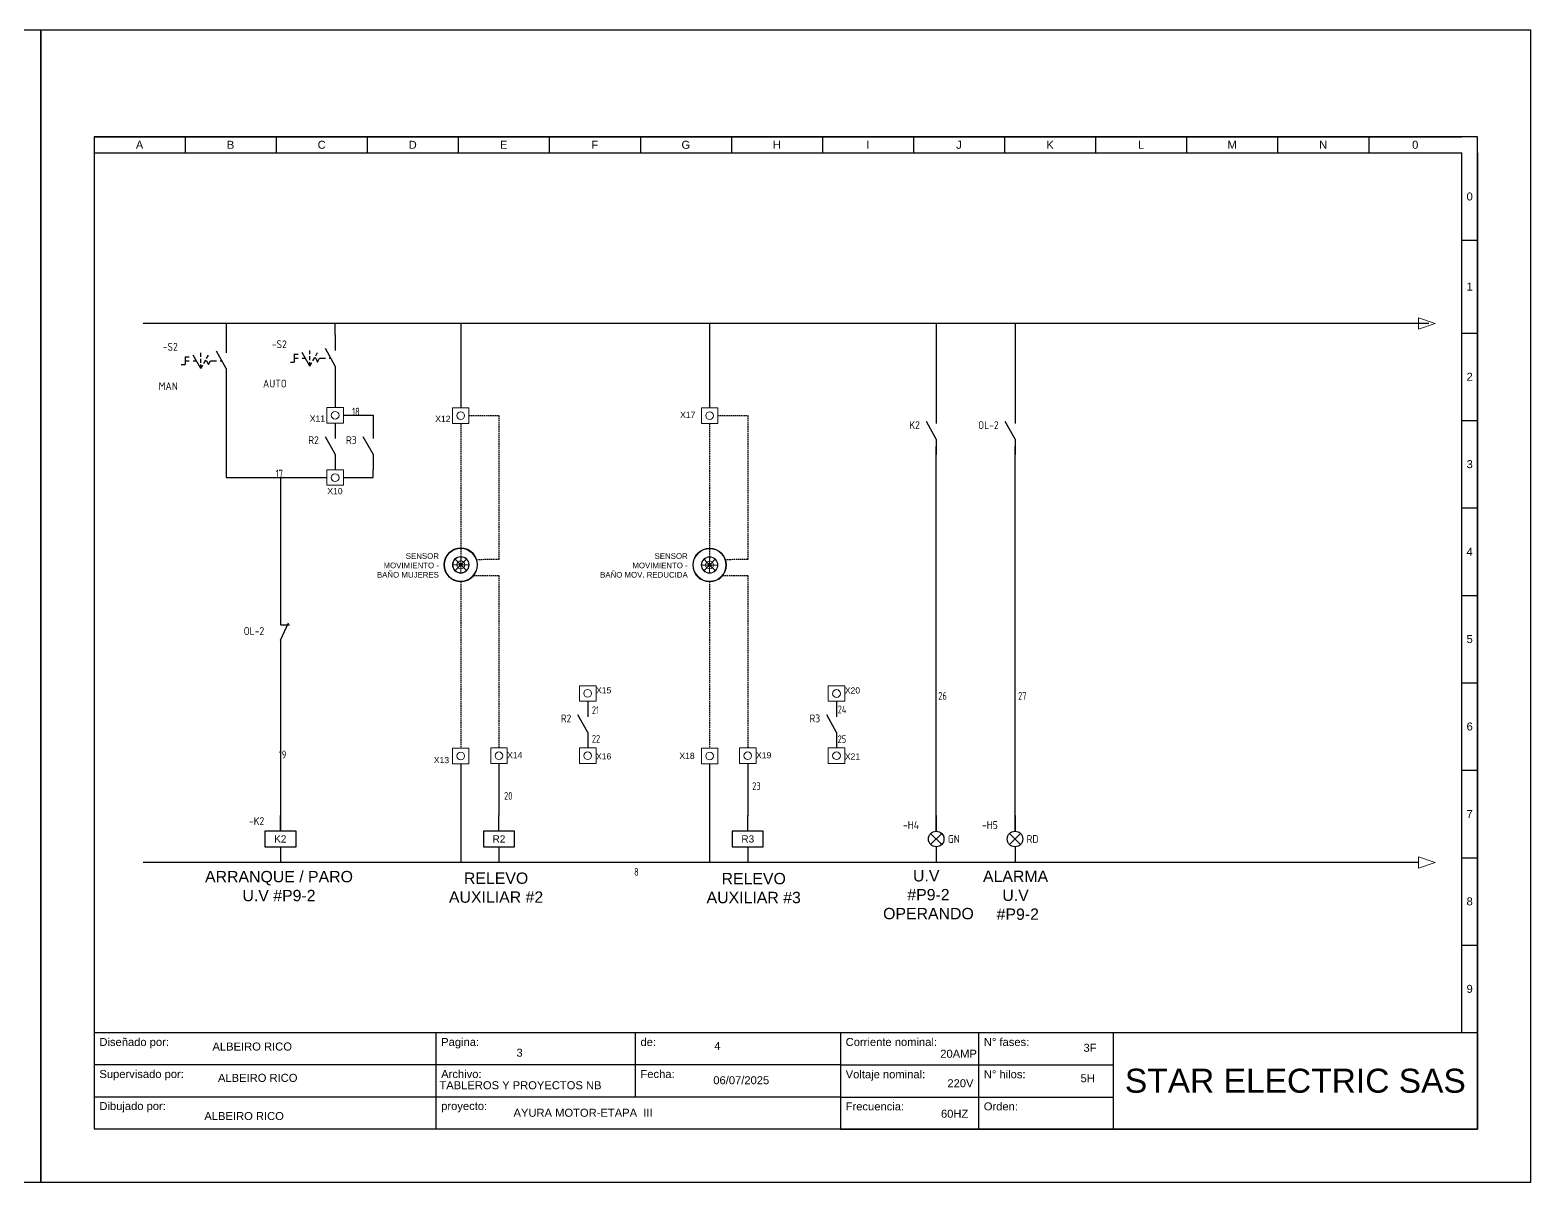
# Model space of a CAD drawing. Header units: millimetres. Extents: x 691 to 18605, y 670 to 10026.
# Drawn here: x 2838 to 3896, y 7249 to 8061 of the extents above; entities that cross this region are included whole.
import ezdxf
from ezdxf.enums import TextEntityAlignment as Align

# ---------------------------------------------------------------- set-up
doc = ezdxf.new("R2010")
doc.units = ezdxf.units.MM
doc.linetypes.add('DASHEDX2', pattern=[1.5, 1, -0.5])
for name, color, linetype in [('-DIAGRAMA', 7, 'Continuous'), ('-Electrico', 5, 'Continuous'), ('DESC', 150, 'Continuous'), ('MISC', 7, 'Continuous'), ('SYMS', 7, 'Continuous'), ('TAGS', 150, 'Continuous'), ('WIRENO', 72, 'Continuous'), ('YEL_14_THHN', 2, 'Continuous')]:
    doc.layers.add(name, color=color, linetype=linetype)
doc.styles.get("Standard").update_dxf_attribs({"font": 'arial.ttf'})
doc.styles.add('WD_IEC', font='ISOCP2.shx', dxfattribs={"width": 0.9, "height": 4})

# ---------------------------------------------------------------- blocks, each defined once
blk = doc.blocks.new('*T3')
at = {"color": 0, "linetype": 'ByBlock', "lineweight": -2}
for p, q in [((0, 0), (139.92, 0)), ((0, 0), (0, -18)), ((64.08, 0), (64.08, -18)), ((101.44, 0), (101.44, -12)), ((139.92, 0), (139.92, -18)), ((0, -6), (139.92, -6)), ((0, -12), (139.92, -12)), ((0, -18), (139.92, -18))]:
    blk.add_line(p, q, dxfattribs=at)
at = {"color": 0, "char_height": 1.5, "attachment_point": 1}
for s, insert, width in [('{\\fArial|b0|i0|c162|p34;Diseñado por:}', (1, -1), 62.0824), ('{\\fArial|b0|i0|c162|p34;Pagina:}', (65.08, -1), 35.3574), ('{\\fArial|b0|i0|c162|p34;de}:', (102.44, -1), 36.4813), ('{\\fArial|b0|i0|c162|p34;Supervisado por:}', (1, -7), 62.0824), ('{\\fArial|b0|i0|c162|p34;Archivo:}', (65.08, -7), 35.3574), ('Fecha:', (102.44, -7), 36.4813), ('Dibujado por:', (1, -13), 62.0824), ('{\\fArial|b0|i0|c162|p34;proyecto:}', (65.08, -13), 73.8387)]:
    blk.add_mtext(s, dxfattribs=dict(at, insert=insert, width=width))
blk = doc.blocks.new('*T4')
at = {"color": 0, "linetype": 'ByBlock', "lineweight": -2}
for p, q in [((0, 0), (119.48, 0)), ((0, 0), (0, -18.07)), ((25.89, 0), (25.89, -18.07)), ((51.13, 0), (51.13, -18.07)), ((119.48, 0), (119.48, -18.07)), ((0, -6.05), (51.13, -6.05)), ((0, -12.07), (51.13, -12.07)), ((0, -18.07), (119.48, -18.07))]:
    blk.add_line(p, q, dxfattribs=at)
at = {"color": 0}
for s, insert, char_height, width, attachment_point in [('Corriente nominal:', (1, -1), 1.5, 23.894, 1), ('{\\fArial|b0|i0|c162|p34;N° fases:}', (26.89, -1), 1.5, 23.2313, 1), ('Voltaje nominal:', (1, -7.05), 1.5, 23.894, 1), ('{\\fArial|b0|i0|c162|p34;N° hilos:}', (26.89, -7.05), 1.5, 23.2313, 1), ('{\\fArial|b0|i0|c162|p34;STAR ELECTRIC SAS}', (85.3, -9.04), 4.5, 66.3536, 5), ('Frecuencia:', (1, -13.07), 1.5, 23.894, 1), ('{\\fArial|b0|i0|c162|p34;Orden}:', (26.89, -13.07), 1.5, 23.2313, 1)]:
    blk.add_mtext(s, dxfattribs=dict(at, insert=insert, char_height=char_height, width=width, attachment_point=attachment_point))
blk = doc.blocks.new('CAJETIN')
for p, q in [((0, 185.97), (-259.4, 185.97)), ((-259.4, 185.97), (-259.4, 0.07)), ((-259.4, 185.97), (-2.99, 185.97)), ((-259.4, 185.97), (-259.4, 182.97)), ((-242.33, 185.97), (-242.33, 182.97)), ((-225.26, 185.97), (-225.26, 182.97)), ((-208.19, 185.97), (-208.19, 182.97)), ((-191.12, 185.97), (-191.12, 182.97)), ((-174.05, 185.97), (-174.05, 182.97)), ((-156.98, 185.97), (-156.98, 182.97)), ((-139.91, 185.97), (-139.91, 182.97)), ((-122.84, 185.97), (-122.84, 182.97)), ((-105.77, 185.97), (-105.77, 182.97)), ((-88.7, 185.97), (-88.7, 182.97)), ((-71.64, 185.97), (-71.64, 182.97)), ((-54.57, 185.97), (-54.57, 182.97)), ((-37.5, 185.97), (-37.5, 182.97)), ((-20.43, 185.97), (-20.43, 182.97)), ((0, 0.07), (0, 185.97)), ((-259.4, 182.97), (-2.99, 182.97)), ((-3, 182.97), (-3, 18.07)), ((0, 182.97), (0, 18.07)), ((-3, 166.58), (0, 166.58)), ((-3, 149.19), (0, 149.19)), ((-3, 132.8), (0, 132.8)), ((-3, 116.41), (0, 116.41)), ((-3, 100.02), (0, 100.02)), ((-3, 83.63), (0, 83.63)), ((-3, 67.24), (0, 67.24)), ((-3, 50.85), (0, 50.85)), ((-3, 34.46), (0, 34.46)), ((-3, 18.07), (0, 18.07)), ((-259.4, 0.07), (0, 0.07))]:
    blk.add_line(p, q)
blk.add_lwpolyline([(-269.4, -9.93), (10, -9.93), (10, 205.97), (-269.4, 205.97)], close=True)
for name, p in [('*T3', (-259.4, 18.07)), ('*T4', (-119.48, 18.07))]:
    blk.add_blockref(name, p)
blk.add_text('0', height=1.5).set_placement((-2.08, 174.04))
at = {"char_height": 1.5, "attachment_point": 5}
for s, insert, width in [('A', (-250.87, 184.47), 17.0695), ('B', (-233.8, 184.47), 17.0695), ('C', (-216.73, 184.47), 17.0695), ('D', (-199.66, 184.47), 17.0695), ('E', (-182.59, 184.47), 17.0695), ('F', (-165.52, 184.47), 17.0695), ('G', (-148.45, 184.47), 17.0695), ('H', (-131.38, 184.47), 17.0695), ('I', (-114.31, 184.47), 17.0695), ('J', (-97.24, 184.47), 17.0695), ('K', (-80.17, 184.47), 17.0695), ('L', (-63.1, 184.47), 17.0695), ('M', (-46.03, 184.47), 17.0695), ('N', (-28.96, 184.47), 17.0695), ('0', (-11.71, 184.47), 17.4362), ('1', (-1.5, 157.89), 3), ('2', (-1.5, 141), 3), ('3', (-1.5, 124.61), 3), ('4', (-1.5, 108.22), 3), ('5', (-1.5, 91.83), 3), ('6', (-1.5, 75.44), 3), ('7', (-1.5, 59.05), 3), ('8', (-1.5, 42.66), 3), ('9', (-1.5, 26.27), 3)]:
    blk.add_mtext(s, dxfattribs=dict(at, insert=insert, width=width))
for tag, p in [('DISEÑADO_POR', (-230.86, 14.78)), ('SUPERVISADO_POR', (-229.59, 8.32)), ('DIBUJADO_POR', (-231.25, 2.42))]:
    blk.add_attdef(tag, text='', height=1.5).set_placement(p, align=Align.MIDDLE)
for tag, p in [('PAGINA', (-180.19, 13.54)), ('DE', (-143.12, 14.83)), ('A', (-97.02, 13.49)), ('F', (-73.9, 14.47)), ('ARCHIVO', (-179.45, 8.2)), ('FECHA', (-143.31, 8.38)), ('V', (-96.96, 8.58)), ('H', (-74.46, 8.76)), ('PROYECTO', (-180.75, 3.04)), ('HZ', (-98.06, 2.87)), ('OR', (-74.83, 2.5))]:
    blk.add_attdef(tag, p, '', height=1.5)
blk = doc.blocks.new('VSS113')
for p, q in [((0, 7.5), (0, 2.5)), ((-13.12, 1.25), (-11.88, 1.25)), ((-13.12, 1.25), (-13.12, -1.25)), ((-13.12, 0), (-11.88, 0)), ((-8.12, -2.5), (-10.62, 1.83)), ((-10.62, 0), (-9.57, 0)), ((-8.12, 1.25), (-8.12, 2.5)), ((-8.12, -0.63), (-8.12, 0.62)), ((-7.19, -0.88), (-6.56, 0.21)), ((-6.25, 0), (-6.68, 0)), ((-6.25, 0.75), (-5.62, 1.83)), ((-6.25, 0), (-5.62, -1.25)), ((-5.62, -1.25), (-5, 0)), ((-5, 0), (-3.12, 0)), ((0, -2.5), (-3.12, 3.12)), ((-1.88, 0), (-1.39, 0)), ((-14.38, -1.25), (-13.12, -1.25)), ((-8.12, -2.5), (-8.12, -1.25)), ((-8.12, -2.5), (-7.5, -1.42)), ((0, -2.5), (0, -7.5))]:
    blk.add_line(p, q)
at = {"style": 'WD_IEC'}
for tag, p in [('INST', (-15.5, 9.25)), ('TAG1', (-15.5, 3.25)), ('LOC', (-15.5, 6.25)), ('DESC1', (-15.5, -9.35)), ('DESC3', (-15.5, -15.35)), ('DESC2', (-15.5, -12.35))]:
    blk.add_attdef(tag, text='', height=2.5, dxfattribs=at).set_placement(p, align=Align.RIGHT)
at = {"style": 'WD_IEC', "flags": 8}
for tag, p in [('POS1', (-10.62, 3.5)), ('POS2', (-8.12, 3.5)), ('POS3', (-5.62, 3.5))]:
    blk.add_attdef(tag, text='', height=2, rotation=90, dxfattribs=at).set_placement(p, align=Align.MIDDLE_LEFT)
at = {"style": 'WD_IEC'}
blk.add_attdef('TERM01', text='', height=2, rotation=90, dxfattribs=at).set_placement((-1, 7.5), align=Align.RIGHT)
at = {"style": 'WD_IEC', "flags": 1}
for tag, p, height in [('X2TERM01', (0, 7.5), 0.32), ('CONTACT', (0.5, 4.5), 1), ('X1LINK', (0, 0), 0.32), ('COMMON', (1.75, 3.25), 1), ('X8TERM02', (0, -7.5), 0.32), ('ASSYCODE', (1, -9), 1), ('FAMILY', (1, -10.5), 1), ('CATDESC', (1, -12), 1)]:
    blk.add_attdef(tag, p, '', height=height, dxfattribs=at)
at = {"style": 'WD_IEC', "flags": 9}
for tag, p in [('MFG', (-16, -0.25)), ('CAT', (-16, -2.75))]:
    blk.add_attdef(tag, text='', height=1.5, dxfattribs=at).set_placement(p, align=Align.RIGHT)
at = {"style": 'WD_IEC'}
blk.add_attdef('TERM02', (-1, -7.5), '', height=2, rotation=90, dxfattribs=at)
at = {"lineweight": 15, "style": 'WD_IEC'}
blk.add_attdef('XREF', text='', height=2.5, dxfattribs=at).set_placement((-15.5, -6.35), align=Align.RIGHT)
blk.add_attdef('STATE', (1.25, -6.35), '', height=2.5, dxfattribs=at)
blk = doc.blocks.new('VCR21')
for p, q in [((0, 7.5), (0, 2.5)), ((0, -2.5), (-3.12, 3.12)), ((0, -2.5), (0, -7.5))]:
    blk.add_line(p, q)
at = {"style": 'WD_IEC'}
for tag, p in [('INST', (-5.25, 6.75)), ('LOC', (-5.25, 3.75)), ('TAG2', (-5.25, 0.75)), ('DESC1', (-5.25, -6.75)), ('XREF', (-5.25, -3.75)), ('DESC2', (-5.25, -9.75)), ('DESC3', (-5.25, -12.75))]:
    blk.add_attdef(tag, text='', height=2.5, dxfattribs=at).set_placement(p, align=Align.RIGHT)
blk.add_attdef('TERM01', text='', height=2, rotation=90, dxfattribs=at).set_placement((-1, 7.5), align=Align.RIGHT)
at = {"style": 'WD_IEC', "flags": 1}
for tag, p, height in [('X2TERM01', (0, 7.5), 0.32), ('X4LINK', (-2.75, 0), 0.32), ('X1LINK', (-0.5, 0), 0.32), ('CONTACT', (4, -3.5), 1), ('FAMILY', (4, -5), 1), ('COMMON', (5.25, -4.75), 1), ('X8TERM02', (0, -7.5), 0.32)]:
    blk.add_attdef(tag, p, '', height=height, dxfattribs=at)
at = {"style": 'WD_IEC'}
blk.add_attdef('TERM02', (-1, -7.5), '', height=2, rotation=90, dxfattribs=at)
blk = doc.blocks.new('VCR22')
for p, q in [((0, 7.5), (0, 2.5)), ((0, -2.5), (2.5, 3.12)), ((0, 2.5), (2.87, 2.5)), ((0, -2.5), (0, -7.5))]:
    blk.add_line(p, q)
at = {"style": 'WD_IEC'}
for tag, p in [('INST', (-5.25, 5.25)), ('TAG2', (-5.25, -0.75)), ('LOC', (-5.25, 2.25)), ('DESC1', (-5.25, -6.75)), ('XREF', (-5.25, -3.75)), ('DESC2', (-5.25, -9.75)), ('DESC3', (-5.25, -12.75))]:
    blk.add_attdef(tag, text='', height=2.5, dxfattribs=at).set_placement(p, align=Align.RIGHT)
blk.add_attdef('TERM01', text='', height=2, rotation=90, dxfattribs=at).set_placement((-1, 7.5), align=Align.RIGHT)
at = {"style": 'WD_IEC', "flags": 1}
for tag, p, height in [('X2TERM01', (0, 7.5), 0.32), ('X4LINK', (-0.55, 0), 0.32), ('X1LINK', (1.92, 0), 0.32), ('CONTACT', (4, -3.5), 1), ('FAMILY', (4, -5), 1), ('COMMON', (5.25, -4.75), 1), ('X8TERM02', (0, -7.5), 0.32)]:
    blk.add_attdef(tag, p, '', height=height, dxfattribs=at)
at = {"style": 'WD_IEC'}
blk.add_attdef('TERM02', (-1, -7.5), '', height=2, rotation=90, dxfattribs=at)
blk = doc.blocks.new('VMS1')
for p, q in [((0, 2.5), (0, 7.5)), ((0, -2.5), (0, -7.5))]:
    blk.add_line(p, q)
blk.add_lwpolyline([(-5, 2.5), (-5, -2.5), (5, -2.5), (5, 2.5)], close=True)
at = {"style": 'WD_IEC'}
for tag, p in [('INST', (-5.25, 10.5)), ('LOC', (-5.25, 7.5)), ('TAG1', (-5.25, 4.5)), ('DESC1', (-5.25, -6.85)), ('DESC2', (-5.25, -9.85)), ('DESC3', (-5.25, -12.85))]:
    blk.add_attdef(tag, text='', height=2.5, dxfattribs=at).set_placement(p, align=Align.RIGHT)
blk.add_attdef('TERM01', text='', height=2, rotation=90, dxfattribs=at).set_placement((-1, 7.5), align=Align.RIGHT)
at = {"style": 'WD_IEC', "flags": 1}
for tag, p, height in [('X2TERM01', (0, 7.5), 0.32), ('X4LINK', (-5, 0), 0.32), ('X1LINK', (5, 0), 0.32), ('ASSYCODE', (1, -4), 1), ('FAMILY', (1, -5.5), 1), ('X8TERM02', (0, -7.5), 0.32), ('CATDESC', (1, -7), 1)]:
    blk.add_attdef(tag, p, '', height=height, dxfattribs=at)
at = {"style": 'WD_IEC', "flags": 9}
for tag, p in [('MFG', (-6, 1)), ('CAT', (-6, -1.5))]:
    blk.add_attdef(tag, text='', height=1.5, dxfattribs=at).set_placement(p, align=Align.RIGHT)
at = {"style": 'WD_IEC'}
blk.add_attdef('TERM02', (-1, -7.5), '', height=2, rotation=90, dxfattribs=at)
at = {"lineweight": 9, "style": 'WD_IEC'}
for tag, p in [('NO', (-5.5, -16.5)), ('NC', (-5.5, -19.5))]:
    blk.add_attdef(tag, text='', height=2.5, dxfattribs=at).set_placement(p, align=Align.TOP_RIGHT)
for tag, p in [('XREFNO', (-4, -16.5)), ('XREFNC', (-4, -19.5))]:
    blk.add_attdef(tag, text='', height=2.5, dxfattribs=at).set_placement(p, align=Align.TOP_LEFT)
blk = doc.blocks.new('VLT1G')
for p, q in [((0, 7.5), (0, 2.5)), ((-1.77, -1.77), (1.77, 1.77)), ((1.77, -1.77), (-1.77, 1.77)), ((0, -2.5), (0, -7.5))]:
    blk.add_line(p, q)
blk.add_circle((0, 0), 2.5)
at = {"style": 'WD_IEC'}
for tag, p in [('INST', (-5.5, 10.25)), ('TAG1', (-5.5, 3.25)), ('LOC', (-5.5, 6.75)), ('DESC1', (-5.5, -6.35)), ('DESC2', (-5.5, -9.85)), ('DESC3', (-5.5, -13.35))]:
    blk.add_attdef(tag, text='', height=2.5, dxfattribs=at).set_placement(p, align=Align.RIGHT)
blk.add_attdef('TERM01', text='', height=2, rotation=90, dxfattribs=at).set_placement((-1, 7.5), align=Align.RIGHT)
at = {"style": 'WD_IEC', "flags": 1}
for tag, p, height in [('X2TERM01', (0, 7.5), 0.32), ('X4LINK', (-3, 0), 0.32), ('X1LINK', (3, 0), 0.32), ('ASSYCODE', (1, -4), 1), ('FAMILY', (1, -5.5), 1), ('X8TERM02', (0, -7.5), 0.32), ('CATDESC', (1, -7), 1)]:
    blk.add_attdef(tag, p, '', height=height, dxfattribs=at)
at = {"style": 'WD_IEC', "flags": 9}
for tag, p in [('MFG', (-6, -0.25)), ('CAT', (-6, -2.75))]:
    blk.add_attdef(tag, text='', height=1.5, dxfattribs=at).set_placement(p, align=Align.RIGHT)
at = {"style": 'WD_IEC'}
blk.add_attdef('TERM02', (-1, -7.5), '', height=2, rotation=90, dxfattribs=at)
at = {"lineweight": 13, "style": 'WD_IEC'}
blk.add_attdef('COLOR', text='', height=2.5, dxfattribs=at).set_placement((3.75, 0), align=Align.MIDDLE_LEFT)
at = {"lineweight": 15, "style": 'WD_IEC'}
for tag, p in [('WDTAGALT', (-5.5, -21)), ('XREF', (-5.5, -18))]:
    blk.add_attdef(tag, text='', height=2.5, dxfattribs=at).set_placement(p, align=Align.RIGHT)
blk = doc.blocks.new('WD_WNV')
at = {"linetype": 'Continuous', "style": 'WD_IEC', "width": 0.8}
blk.add_attdef('WIRENO', text='', height=2.5, dxfattribs=at).set_placement((-1.6, 0), align=Align.MIDDLE_RIGHT)
at = {"style": 'WD_IEC', "flags": 1}
for tag, p in [('W08USER', (-1, 0.375)), ('W04USER', (-1, 0.875)), ('W05USER', (-1, 0.75)), ('W09USER', (-1, 0.25)), ('W03USER', (-1, 1)), ('W06USER', (-1, 0.625)), ('W07USER', (-1, 0.5)), ('W02USER', (-1, 1.125)), ('W01USER', (-1, 1.25)), ('W10USER', (-1, 0.125))]:
    blk.add_attdef(tag, text='', height=0.08, dxfattribs=at).set_placement(p, align=Align.CENTER)

msp = doc.modelspace()

# ---------------------------------------------------------------- linework, layer by layer
at = {"layer": '-DIAGRAMA', "color": 0, "lineweight": 0}
for centre in [(3053, 7789.7), (3141.6, 7789.4), (3317.1, 7789.4), (3053, 7745.7), (3231.1, 7593.6), (3406.6, 7593.5), (3141.6, 7549.4), (3168.5, 7549.6), (3231.1, 7549.6), (3317.1, 7549.4), (3344, 7549.6), (3406.6, 7549.6)]:
    msp.add_circle(centre, 2.72, dxfattribs=at)
at = {"layer": '-Electrico', "color": 0, "lineweight": 0, "ltscale": 0.08}
for points in [[(3047.2, 7795.2), (3058.8, 7795.2), (3058.8, 7784.2), (3047.2, 7784.2)], [(3135.8, 7794.9), (3147.4, 7794.9), (3147.4, 7783.9), (3135.8, 7783.9)], [(3311.3, 7794.9), (3322.9, 7794.9), (3322.9, 7783.9), (3311.3, 7783.9)], [(3047.2, 7751.2), (3058.8, 7751.2), (3058.8, 7740.3), (3047.2, 7740.3)], [(3225.3, 7599), (3237, 7599), (3237, 7588.1), (3225.3, 7588.1)], [(3400.8, 7599), (3412.5, 7599), (3412.5, 7588), (3400.8, 7588)], [(3135.8, 7554.9), (3147.4, 7554.9), (3147.4, 7543.9), (3135.8, 7543.9)], [(3162.7, 7555.1), (3174.3, 7555.1), (3174.3, 7544.1), (3162.7, 7544.1)], [(3225.3, 7555.1), (3237, 7555.1), (3237, 7544.1), (3225.3, 7544.1)], [(3311.3, 7554.9), (3322.9, 7554.9), (3322.9, 7543.9), (3311.3, 7543.9)], [(3338.2, 7555.1), (3349.9, 7555.1), (3349.9, 7544.1), (3338.2, 7544.1)], [(3400.8, 7555.1), (3412.5, 7555.1), (3412.5, 7544.1), (3400.8, 7544.1)]]:
    msp.add_lwpolyline(points, close=True, dxfattribs=at)
at = {"color": 0, "linetype": 'Continuous', "lineweight": 0}
for p, q in [((3817, 7858.3), (3817, 7854.3)), ((3828.9, 7854.3), (3817, 7858.3)), ((3817, 7854.3), (3817, 7850.4)), ((3817, 7850.4), (3828.9, 7854.3)), ((3817, 7478.3), (3817, 7474.3)), ((3828.9, 7474.3), (3817, 7478.3)), ((3817, 7474.3), (3817, 7470.4)), ((3817, 7470.4), (3828.9, 7474.3))]:
    msp.add_line(p, q, dxfattribs=at)
at = {"color": 0}
for p, q in [((3141.6, 7854.4), (3141.6, 7794.9)), ((3317.1, 7854.3), (3317.1, 7794.9)), ((3476.9, 7854.3), (3476.9, 7794.9)), ((3532.5, 7854.3), (3532.5, 7794.9)), ((3053, 7813.4), (3053, 7795.2)), ((2976.1, 7811.6), (2976.1, 7745.7)), ((3058.8, 7789.7), (3079.7, 7789.7)), ((3079.7, 7789.7), (3079.7, 7784.2)), ((3141.6, 7783.9), (3141.6, 7783.9)), ((3317.1, 7783.9), (3317.1, 7783.9)), ((3476.9, 7496.3), (3476.9, 7767.7)), ((3532.5, 7496.3), (3532.5, 7767.7)), ((3079.7, 7745.7), (3079.7, 7751.2)), ((2976.1, 7745.7), (3047.2, 7745.7)), ((3014.5, 7745.7), (3014.5, 7653)), ((3058.8, 7745.7), (3079.7, 7745.7)), ((3014.5, 7620), (3014.5, 7496.4)), ((3141.6, 7543.9), (3141.6, 7543.9)), ((3141.6, 7543.9), (3141.6, 7474.4)), ((3168.5, 7544.1), (3168.5, 7544.1)), ((3168.5, 7544.1), (3168.5, 7507.4)), ((3317.1, 7543.9), (3317.1, 7543.9)), ((3317.1, 7543.9), (3317.1, 7474.4)), ((3344, 7544.1), (3344, 7544.1)), ((3344, 7544.1), (3344, 7507.3))]:
    msp.add_line(p, q, dxfattribs=at)
at = {"color": 0, "linetype": 'DASHEDX2'}
for p, q in [((3141.6, 7783.9), (3141.6, 7686.3)), ((3147.4, 7789.4), (3168.5, 7789.4)), ((3168.5, 7789.4), (3168.5, 7688)), ((3317.1, 7783.9), (3317.1, 7686.3)), ((3322.9, 7789.4), (3344, 7789.4)), ((3344, 7789.4), (3344, 7688)), ((3168.5, 7688), (3153, 7687.8)), ((3344, 7688), (3328.5, 7687.8)), ((3150.8, 7676.6), (3168.5, 7676.6)), ((3168.5, 7676.6), (3168.5, 7555.1)), ((3326.3, 7676.6), (3344, 7676.6)), ((3344, 7676.6), (3344, 7555.1)), ((3141.6, 7672.2), (3141.6, 7554.9)), ((3317.1, 7672.2), (3317.1, 7554.9))]:
    msp.add_line(p, q, dxfattribs=at)
at = {"color": 0, "lineweight": 0}
for points in [[(3141.6, 7689.8), (3141.6, 7678.6), (3141.6, 7684.2), (3147.2, 7684.2), (3136, 7684.2), (3141.6, 7684.2), (3145.6, 7688.1), (3141.6, 7684.2), (3137.6, 7688.1), (3141.6, 7684.2), (3137.6, 7680.2), (3141.6, 7684.2), (3145.6, 7680.2)], [(3317.1, 7689.7), (3317.1, 7678.6), (3317.1, 7684.1), (3322.7, 7684.1), (3311.5, 7684.1), (3317.1, 7684.1), (3321.1, 7688.1), (3317.1, 7684.1), (3313.2, 7688.1), (3317.1, 7684.1), (3313.2, 7680.2), (3317.1, 7684.1), (3321.1, 7680.2)]]:
    msp.add_lwpolyline(points, dxfattribs=at)
for centre, radius in [((3141.6, 7684.2), 11.9), ((3141.6, 7684.2), 11.5), ((3141.6, 7684.2), 5.86), ((3141.6, 7684.2), 5.59), ((3141.6, 7684.2), 2.8), ((3317.1, 7684.1), 11.9), ((3317.1, 7684.1), 11.5), ((3317.1, 7684.1), 5.86), ((3317.1, 7684.1), 5.59), ((3317.1, 7684.1), 2.8), ((3141.6, 7684.2), 1.23), ((3317.1, 7684.1), 1.23)]:
    msp.add_circle(centre, radius, dxfattribs=at)
at = {"layer": 'YEL_14_THHN', "color": 0}
for p, q in [((3824.3, 7854.3), (2917.5, 7854.3)), ((2976.1, 7854.3), (2976.1, 7844.5)), ((3053, 7846.4), (3053, 7854.3)), ((3817, 7474.3), (2917.5, 7474.4))]:
    msp.add_line(p, q, dxfattribs=at)

# ---------------------------------------------------------------- block references
at = {"color": 0}
ref = msp.add_blockref('CAJETIN', (2807.7, 7286.4), dxfattribs=dict(at, xscale=3.761929394681115, yscale=3.761929394681115, zscale=3.761929394681115))
ref.add_attrib('5H', '5H', (2527.6, 7319.4), dxfattribs={"height": 5.64})
ref.add_attrib('3F', '3F', (2529.7, 7340.9), dxfattribs={"height": 5.64})
ref.add_attrib('HZ', '60HZ', dxfattribs={"height": 5.64}).set_placement((2438.8, 7297.2), align=Align.MIDDLE)
ref.add_attrib('V', '220V', dxfattribs={"height": 5.64}).set_placement((2443, 7318.7), align=Align.MIDDLE)
ref.add_attrib('A', '20AMP', dxfattribs={"height": 5.64}).set_placement((2441.6, 7339.5), align=Align.MIDDLE)
ref.add_attrib('PROYECTO', 'AYURA MOTOR-ETAPA  III', dxfattribs={"height": 5.643}).set_placement((2127.8, 7297.9), align=Align.MIDDLE_LEFT)
ref.add_attrib('ARCHIVO', 'TABLEROS Y PROYECTOS NB', dxfattribs={"height": 5.643}).set_placement((2132.6, 7317.3), align=Align.MIDDLE)
ref.add_attrib('DE', '4', (2269.3, 7342.2), dxfattribs={"height": 5.64})
ref.add_attrib('PAGINA', '2', (2129.8, 7337.4), dxfattribs={"height": 5.64})
ref.add_attrib('FECHA', '06/07/2025', (2268.6, 7318), dxfattribs={"height": 5.64})
ref.add_attrib('DIBUJADO_POR', 'ALBEIRO RICO', dxfattribs={"height": 5.643}).set_placement((1937.7, 7295.6), align=Align.MIDDLE)
ref.add_attrib('SUPERVISADO_POR', 'ALBEIRO RICO', dxfattribs={"height": 5.643}).set_placement((1947.3, 7322.5), align=Align.MIDDLE)
ref.add_attrib('DISEÑADO_POR', 'ALBEIRO RICO', dxfattribs={"height": 5.643}).set_placement((1943.5, 7344.6), align=Align.MIDDLE)
ref = msp.add_blockref('CAJETIN', (3858.8, 7286.4), dxfattribs=dict(at, xscale=3.761929394681115, yscale=3.761929394681115, zscale=3.761929394681115))
ref.add_attrib('5H', '5H', (3578.7, 7319.4), dxfattribs={"height": 5.64})
ref.add_attrib('3F', '3F', (3580.8, 7340.9), dxfattribs={"height": 5.64})
ref.add_attrib('HZ', '60HZ', dxfattribs={"height": 5.64}).set_placement((3489.9, 7297.2), align=Align.MIDDLE)
ref.add_attrib('V', '220V', dxfattribs={"height": 5.64}).set_placement((3494, 7318.7), align=Align.MIDDLE)
ref.add_attrib('A', '20AMP', dxfattribs={"height": 5.64}).set_placement((3492.7, 7339.5), align=Align.MIDDLE)
ref.add_attrib('PROYECTO', 'AYURA MOTOR-ETAPA  III', dxfattribs={"height": 5.643}).set_placement((3178.8, 7297.9), align=Align.MIDDLE_LEFT)
ref.add_attrib('ARCHIVO', 'TABLEROS Y PROYECTOS NB', dxfattribs={"height": 5.643}).set_placement((3183.7, 7317.3), align=Align.MIDDLE)
ref.add_attrib('DE', '4', (3320.4, 7342.2), dxfattribs={"height": 5.64})
ref.add_attrib('PAGINA', '3', (3180.9, 7337.4), dxfattribs={"height": 5.64})
ref.add_attrib('FECHA', '06/07/2025', (3319.7, 7318), dxfattribs={"height": 5.64})
ref.add_attrib('DIBUJADO_POR', 'ALBEIRO RICO', dxfattribs={"height": 5.643}).set_placement((2988.8, 7295.6), align=Align.MIDDLE)
ref.add_attrib('SUPERVISADO_POR', 'ALBEIRO RICO', dxfattribs={"height": 5.643}).set_placement((2998.4, 7322.5), align=Align.MIDDLE)
ref.add_attrib('DISEÑADO_POR', 'ALBEIRO RICO', dxfattribs={"height": 5.643}).set_placement((2994.5, 7344.6), align=Align.MIDDLE)
at = {"layer": 'SYMS', "color": 0}
ref = msp.add_blockref('VSS113', (2976.1, 7828.1), dxfattribs=dict(at, xscale=2.197145441597592, yscale=2.197145441597592, zscale=2.197145441597592))
ref.add_attrib('DESC1', 'MAN', dxfattribs={"layer": 'DESC', "height": 5.49, "style": 'WD_IEC'}).set_placement((2942, 7807.5), align=Align.RIGHT)
ref.add_attrib('TAG1', '-S2', dxfattribs={"layer": 'TAGS', "height": 5.49, "style": 'WD_IEC'}).set_placement((2942, 7835.2), align=Align.RIGHT)
ref = msp.add_blockref('VSS113', (3053, 7829.9), dxfattribs=dict(at, xscale=2.197145441597592, yscale=2.197145441597592, zscale=2.197145441597592))
ref.add_attrib('DESC1', 'AUTO', dxfattribs={"layer": 'DESC', "height": 5.49, "style": 'WD_IEC'}).set_placement((3018.9, 7809.3), align=Align.RIGHT)
ref.add_attrib('TAG1', '-S2', dxfattribs={"layer": 'TAGS', "height": 5.49, "style": 'WD_IEC'}).set_placement((3018.9, 7837), align=Align.RIGHT)
ref = msp.add_blockref('VCR21', (3476.9, 7778.4), dxfattribs=dict(at, xscale=2.197145441597592, yscale=2.197145441597592, zscale=2.197145441597592))
ref.add_attrib('TAG2', 'K2', dxfattribs={"layer": 'TAGS', "height": 5.49, "style": 'WD_IEC'}).set_placement((3465.4, 7780), align=Align.RIGHT)
ref = msp.add_blockref('VCR21', (3532.5, 7778.4), dxfattribs=dict(at, xscale=2.197145441597592, yscale=2.197145441597592, zscale=2.197145441597592))
ref.add_attrib('TAG2', 'OL-2', dxfattribs={"layer": 'TAGS', "height": 5.49, "style": 'WD_IEC'}).set_placement((3521, 7780), align=Align.RIGHT)
ref = msp.add_blockref('VCR21', (3053, 7767.7), dxfattribs=dict(at, xscale=2.197145441597592, yscale=2.197145441597592, zscale=2.197145441597592))
ref.add_attrib('TAG2', 'R2', dxfattribs={"layer": 'TAGS', "height": 5.49, "style": 'WD_IEC'}).set_placement((3041.5, 7769.4), align=Align.RIGHT)
ref = msp.add_blockref('VCR21', (3079.7, 7767.7), dxfattribs=dict(at, xscale=2.197145441597592, yscale=2.197145441597592, zscale=2.197145441597592))
ref.add_attrib('TAG2', 'R3', dxfattribs={"layer": 'TAGS', "height": 5.49, "style": 'WD_IEC'}).set_placement((3068.2, 7769.4), align=Align.RIGHT)
ref = msp.add_blockref('VCR22', (3014.5, 7636.5), dxfattribs=dict(at, xscale=2.197145441597592, yscale=2.197145441597592, zscale=2.197145441597592))
ref.add_attrib('TAG2', 'OL-2', dxfattribs={"layer": 'TAGS', "height": 5.49, "style": 'WD_IEC'}).set_placement((3003, 7634.8), align=Align.RIGHT)
ref = msp.add_blockref('VCR21', (3231.1, 7571.6), dxfattribs=dict(at, xscale=2.197145441597592, yscale=2.197145441597592, zscale=2.197145441597592))
ref.add_attrib('TAG2', 'R2', dxfattribs={"layer": 'TAGS', "height": 5.49, "style": 'WD_IEC'}).set_placement((3219.6, 7573.2), align=Align.RIGHT)
ref = msp.add_blockref('VCR21', (3406.6, 7571.6), dxfattribs=dict(at, xscale=2.197145441597592, yscale=2.197145441597592, zscale=2.197145441597592))
ref.add_attrib('TAG2', 'R3', dxfattribs={"layer": 'TAGS', "height": 5.49, "style": 'WD_IEC'}).set_placement((3395.1, 7573.2), align=Align.RIGHT)
ref = msp.add_blockref('VMS1', (3014.5, 7490.9), dxfattribs=dict(at, xscale=2.197145441597592, yscale=2.197145441597592, zscale=2.197145441597592))
ref.add_attrib('TAG1', '-K2', dxfattribs={"layer": 'TAGS', "height": 5.49, "style": 'WD_IEC'}).set_placement((3003, 7500.8), align=Align.RIGHT)
at = {"layer": 'SYMS', "color": 0, "xscale": 2.197145441597592, "yscale": 2.197145441597592, "zscale": 2.197145441597592}
for p in [(3168.5, 7490.9), (3344, 7490.9)]:
    msp.add_blockref('VMS1', p, dxfattribs=at)
at = {"layer": 'SYMS', "color": 0}
ref = msp.add_blockref('VLT1G', (3476.9, 7490.9), dxfattribs=dict(at, xscale=2.197145441597592, yscale=2.197145441597592, zscale=2.197145441597592))
ref.add_attrib('COLOR', 'GN', dxfattribs={"layer": 'MISC', "lineweight": 13, "height": 5.49, "style": 'WD_IEC'}).set_placement((3485.1, 7490.9), align=Align.MIDDLE_LEFT)
ref.add_attrib('TAG1', '-H4', dxfattribs={"layer": 'TAGS', "height": 5.49, "style": 'WD_IEC'}).set_placement((3464.8, 7498), align=Align.RIGHT)
ref = msp.add_blockref('VLT1G', (3532.5, 7490.9), dxfattribs=dict(at, xscale=2.197145441597592, yscale=2.197145441597592, zscale=2.197145441597592))
ref.add_attrib('COLOR', 'RD', dxfattribs={"layer": 'MISC', "lineweight": 13, "height": 5.49, "style": 'WD_IEC'}).set_placement((3540.7, 7490.9), align=Align.MIDDLE_LEFT)
ref.add_attrib('TAG1', '-H5', dxfattribs={"layer": 'TAGS', "height": 5.49, "style": 'WD_IEC'}).set_placement((3520.4, 7498), align=Align.RIGHT)
at = {"layer": 'WIRENO', "color": 0}
ref = msp.add_blockref('WD_WNV', (3071.9, 7795.8), dxfattribs=dict(at, xscale=2.197145441597592, yscale=2.197145441597592, zscale=2.197145441597592))
ref.add_attrib('WIRENO', '18', dxfattribs={"linetype": 'Continuous', "height": 5.49, "style": 'WD_IEC', "width": 0.8}).set_placement((3070.3, 7792.2), align=Align.MIDDLE_RIGHT)
ref = msp.add_blockref('WD_WNV', (3020.1, 7756.1), dxfattribs=dict(at, xscale=2.197145441597592, yscale=2.197145441597592, zscale=2.197145441597592))
ref.add_attrib('WIRENO', '17', dxfattribs={"linetype": 'Continuous', "height": 5.49, "style": 'WD_IEC', "width": 0.8}).set_placement((3016.2, 7748.5), align=Align.MIDDLE_RIGHT)
ref = msp.add_blockref('WD_WNV', (3482.5, 7595.4), dxfattribs=dict(at, xscale=2.197145441597592, yscale=2.197145441597592, zscale=2.197145441597592))
ref.add_attrib('WIRENO', '26', dxfattribs={"linetype": 'Continuous', "height": 5.49, "style": 'WD_IEC', "width": 0.8}).set_placement((3484.4, 7591.8), align=Align.MIDDLE_RIGHT)
ref = msp.add_blockref('WD_WNV', (3538.1, 7595.4), dxfattribs=dict(at, xscale=2.197145441597592, yscale=2.197145441597592, zscale=2.197145441597592))
ref.add_attrib('WIRENO', '27', dxfattribs={"linetype": 'Continuous', "height": 5.49, "style": 'WD_IEC', "width": 0.8}).set_placement((3540.6, 7591.8), align=Align.MIDDLE_RIGHT)
ref = msp.add_blockref('WD_WNV', (3240.7, 7585.3), dxfattribs=dict(at, xscale=2.197145441597592, yscale=2.197145441597592, zscale=2.197145441597592))
ref.add_attrib('WIRENO', '21', dxfattribs={"linetype": 'Continuous', "height": 5.49, "style": 'WD_IEC', "width": 0.8}).set_placement((3239.1, 7581.7), align=Align.MIDDLE_RIGHT)
ref = msp.add_blockref('WD_WNV', (3415.3, 7585.9), dxfattribs=dict(at, xscale=2.197145441597592, yscale=2.197145441597592, zscale=2.197145441597592))
ref.add_attrib('WIRENO', '24', dxfattribs={"linetype": 'Continuous', "height": 5.49, "style": 'WD_IEC', "width": 0.8}).set_placement((3413.6, 7582.3), align=Align.MIDDLE_RIGHT)
ref = msp.add_blockref('WD_WNV', (3241.5, 7565.2), dxfattribs=dict(at, xscale=2.197145441597592, yscale=2.197145441597592, zscale=2.197145441597592))
ref.add_attrib('WIRENO', '22', dxfattribs={"linetype": 'Continuous', "height": 5.49, "style": 'WD_IEC', "width": 0.8}).set_placement((3239.9, 7561.6), align=Align.MIDDLE_RIGHT)
ref = msp.add_blockref('WD_WNV', (3415.1, 7564.9), dxfattribs=dict(at, xscale=2.197145441597592, yscale=2.197145441597592, zscale=2.197145441597592))
ref.add_attrib('WIRENO', '25', dxfattribs={"linetype": 'Continuous', "height": 5.49, "style": 'WD_IEC', "width": 0.8}).set_placement((3413.4, 7561.3), align=Align.MIDDLE_RIGHT)
ref = msp.add_blockref('WD_WNV', (3020.1, 7554.1), dxfattribs=dict(at, xscale=2.197145441597592, yscale=2.197145441597592, zscale=2.197145441597592))
ref.add_attrib('WIRENO', '19', dxfattribs={"linetype": 'Continuous', "height": 5.49, "style": 'WD_IEC', "width": 0.8}).set_placement((3018.5, 7550.5), align=Align.MIDDLE_RIGHT)
ref = msp.add_blockref('WD_WNV', (3349.6, 7531.8), dxfattribs=dict(at, xscale=2.197145441597592, yscale=2.197145441597592, zscale=2.197145441597592))
ref.add_attrib('WIRENO', '23', dxfattribs={"linetype": 'Continuous', "height": 5.49, "style": 'WD_IEC', "width": 0.8}).set_placement((3353.1, 7528.2), align=Align.MIDDLE_RIGHT)
ref = msp.add_blockref('WD_WNV', (3174.1, 7522.1), dxfattribs=dict(at, xscale=2.197145441597592, yscale=2.197145441597592, zscale=2.197145441597592))
ref.add_attrib('WIRENO', '20', dxfattribs={"linetype": 'Continuous', "height": 5.49, "style": 'WD_IEC', "width": 0.8}).set_placement((3178, 7521.3), align=Align.MIDDLE_RIGHT)
ref = msp.add_blockref('WD_WNV', (3281.2, 7468), dxfattribs=dict(at, xscale=2.197145441597592, yscale=2.197145441597592, zscale=2.197145441597592))
ref.add_attrib('WIRENO', '8', dxfattribs={"linetype": 'Continuous', "height": 5.49, "style": 'WD_IEC', "width": 0.8}).set_placement((3267.1, 7467.7), align=Align.MIDDLE_RIGHT)

# ---------------------------------------------------------------- texts
at = {"color": 0, "lineweight": 0}
for s, p in [('X17', (3296.3, 7787.8)), ('X11', (3035.1, 7785.2)), ('X12', (3123.6, 7785)), ('X10', (3047.5, 7734)), ('X15', (3237, 7593.6)), ('X20', (3412.5, 7593.5)), ('X13', (3122.6, 7544.4)), ('X14', (3174.3, 7547.9)), ('X16', (3237, 7547)), ('X18', (3295.8, 7547.4)), ('X19', (3349.9, 7547.8)), ('X21', (3412.5, 7546.9))]:
    msp.add_text(s, height=4.33, dxfattribs=at).set_placement(p)
at = {"color": 0, "lineweight": 0, "attachment_point": 2}
for s, insert, char_height, width in [('\\A1;\\pxqr;SENSOR MOVIMIENTO - BAÑO MUJERES', (3100.7, 7692.4), 3.963, 50.946), ('\\A1;\\pxqr;SENSOR \\PMOVIMIENTO -\\P BAÑO MOV. REDUCIDA', (3269.7, 7692.4), 3.963, 63.955), ('\\A1;ARRANQUE / PARO\\PU.V #P9-2', (3013.4, 7468.4), 8, 230.839), ('\\A1;RELEVO \\PAUXILIAR #2\\P ', (3166.5, 7467.3), 8, 126.228), ('\\A1;RELEVO \\PAUXILIAR #3\\P ', (3348.2, 7467), 8, 126.228), ('\\A1;U.V\\P #P9-2\\P OPERANDO', (3469.9, 7469), 8, 151.335), ('\\A1;ALARMA\\PU.V\\P #P9-2\\P ', (3532.9, 7468.6), 8, 175.138)]:
    msp.add_mtext(s, dxfattribs=dict(at, insert=insert, char_height=char_height, width=width))
at = {"color": 0, "linetype": 'DASHEDX2', "char_height": 5.06, "attachment_point": 1}
for s, insert in [('K2', (3010, 7493.5)), ('R2', (3164, 7493.5)), ('R3', (3339.5, 7493.5))]:
    msp.add_mtext_dynamic_manual_height_columns(s, width=14.102, gutter_width=25.3, heights=[6.68], dxfattribs=dict(at, insert=insert))

doc.saveas('drawing.dxf')
